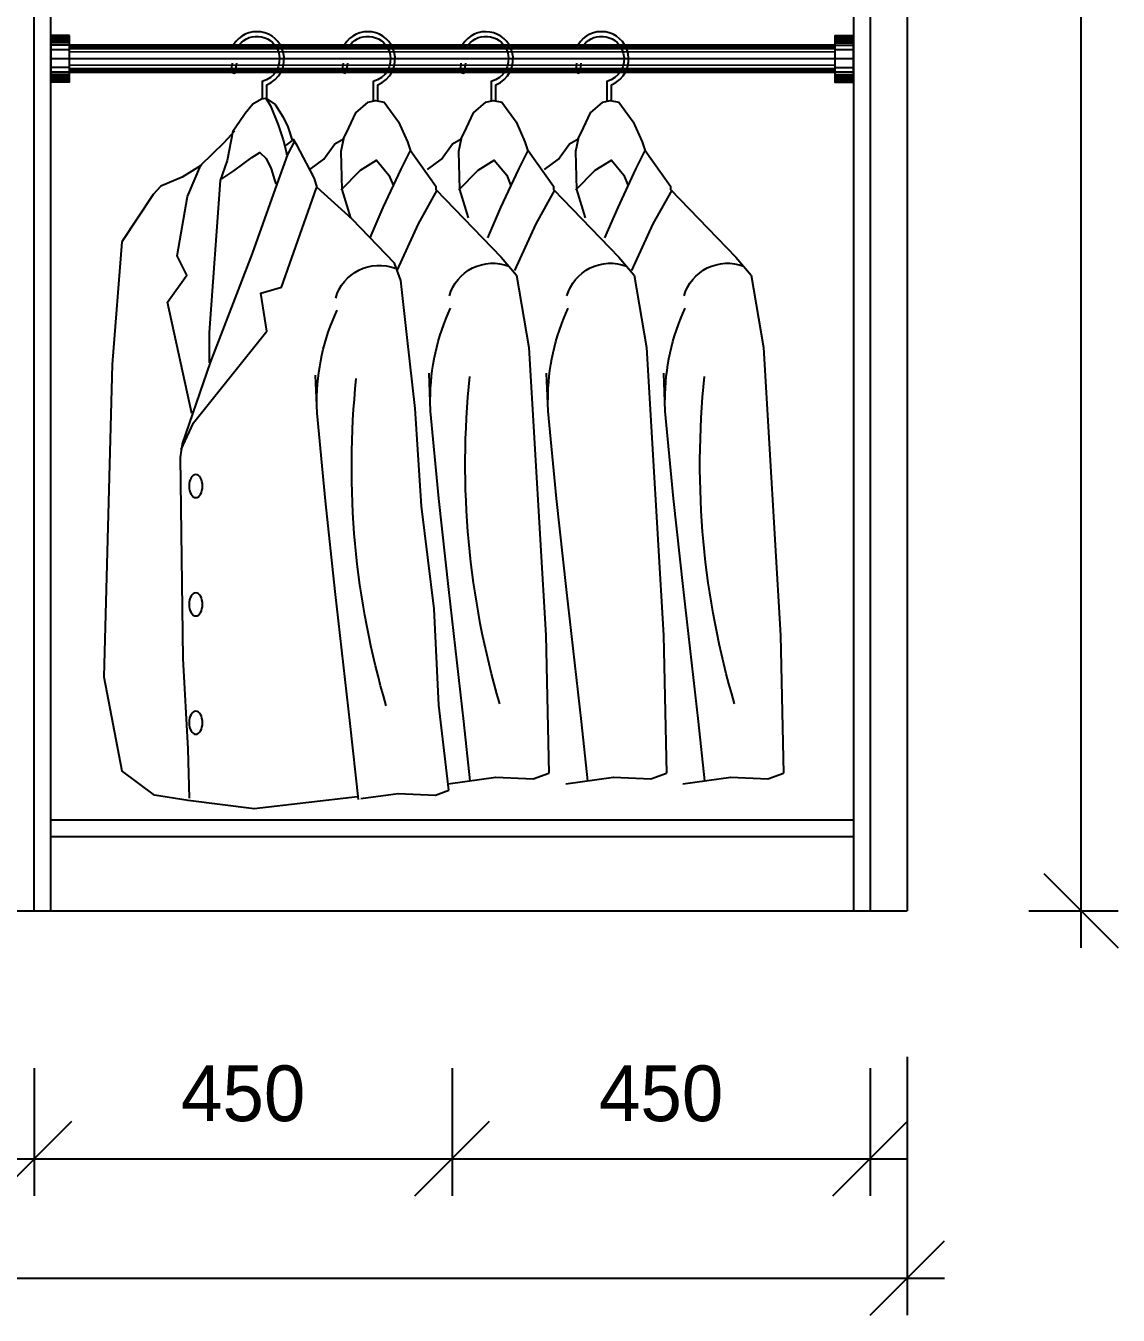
# Model space of a CAD drawing. Header units: millimetres. Extents: x 24776 to 57176, y -19492 to 15017.
# Drawn here: x 41150 to 42326, y -15404 to -14016 of the extents above; entities that cross this region are included whole.
import ezdxf

# ---------------------------------------------------------------- set-up
doc = ezdxf.new("R2010")
doc.units = ezdxf.units.MM
doc.header["$PDMODE"] = 3
doc.styles.add('RomanS', font='')
doc.styles.get('RomanS').set_extended_font_data('YouYuan')
doc.dimstyles.new('SC40', dxfattribs={"dimtxt": 60, "dimasz": 80, "dimexe": 40, "dimexo": 40, "dimgap": 40, "dimtad": 1, "dimdec": 0, "dimzin": 0, "dimdsep": 46, "dimtxsty": 'RomanS', "dimblk": 'OBLIQUE', "dimcen": 0, "dimdle": 40, "dimclrd": 9, "dimclre": 9, "dimclrt": 4, "dimadec": 0, "dimazin": 0, "dimtfac": 1, "dimtdec": 0, "dimtix": 1, "dimtmove": 2, "dimatfit": 1, "dimldrblk": 'DOT', "dimfxl": 1, "dimtolj": 1, "dimtzin": 0, "dimlwd": -1, "dimlwe": -1, "dimarcsym": 0})

# ---------------------------------------------------------------- blocks, each defined once
blk = doc.blocks.new('_Oblique')
at = {"color": 0, "linetype": 'ByBlock', "lineweight": -2}
blk.add_line((-0.5, -0.5), (0.5, 0.5), dxfattribs=at)
blk = doc.blocks.new('*D502')
at = {"color": 9, "transparency": 16777216}
for p, q in [((42286.4, -15008.5), (42286.4, -12528.5)), ((42230.2, -12568.5), (42326.4, -12568.5)), ((42230.2, -14968.5), (42326.4, -14968.5))]:
    blk.add_line(p, q, dxfattribs=at)
at = {"layer": 'Defpoints', "color": 0, "transparency": 16777216}
for p in [(42190.2, -12568.5), (42286.4, -12568.5), (42190.2, -14968.5)]:
    blk.add_point(p, dxfattribs=at)
at = {"color": 9, "transparency": 16777216, "xscale": 80, "yscale": 80, "zscale": 80}
for p, rotation in [((42286.4, -12568.5), 90), ((42286.4, -14968.5), 270)]:
    blk.add_blockref('_Oblique', p, dxfattribs=dict(at, rotation=rotation))
at = {"color": 4, "transparency": 16777216, "insert": (42216.4, -13768.5), "char_height": 60, "attachment_point": 5, "rotation": 90, "style": 'RomanS'}
blk.add_mtext('\\A1;2400', dxfattribs=at)
blk = doc.blocks.new('_Dot')
at = {"color": 0, "linetype": 'ByBlock', "lineweight": -2}
blk.add_line((-0.5, 0), (-1, 0), dxfattribs=at)
at = {"color": 0, "linetype": 'ByBlock', "const_width": 0.5}
blk.add_lwpolyline([(-0.25, 0, 1), (0.25, 0, 1)], format="xyb", close=True, dxfattribs=at)
blk = doc.blocks.new('*D503')
at = {"color": 9, "transparency": 16777216}
for p, q in [((39769.3, -15126), (39769.3, -15404.1)), ((42099.3, -15126), (42099.3, -15404.1)), ((39729.3, -15364.1), (42139.3, -15364.1))]:
    blk.add_line(p, q, dxfattribs=at)
at = {"layer": 'Defpoints', "color": 0, "transparency": 16777216}
for p in [(39769.3, -15086), (42099.3, -15086), (42099.3, -15364.1)]:
    blk.add_point(p, dxfattribs=at)
at = {"color": 9, "transparency": 16777216, "xscale": 80, "yscale": 80, "zscale": 80, "rotation": 180}
blk.add_blockref('_Oblique', (39769.3, -15364.1), dxfattribs=at)
at = {"color": 9, "transparency": 16777216, "xscale": 80, "yscale": 80, "zscale": 80}
blk.add_blockref('_Oblique', (42099.3, -15364.1), dxfattribs=at)
at = {"color": 4, "transparency": 16777216, "insert": (40934.3, -15294.1), "char_height": 60, "attachment_point": 5, "style": 'RomanS'}
blk.add_mtext('\\A1;2330', dxfattribs=at)
blk = doc.blocks.new('*D506')
at = {"color": 9, "transparency": 16777216}
for p, q in [((40709.3, -15138.1), (40709.3, -15275.6)), ((41159.3, -15138.1), (41159.3, -15275.6)), ((40669.3, -15235.6), (41199.3, -15235.6))]:
    blk.add_line(p, q, dxfattribs=at)
at = {"layer": 'Defpoints', "color": 0, "transparency": 16777216}
for p in [(40709.3, -15098.1), (41159.3, -15098.1), (41159.3, -15235.6)]:
    blk.add_point(p, dxfattribs=at)
at = {"color": 9, "transparency": 16777216, "xscale": 80, "yscale": 80, "zscale": 80, "rotation": 180}
blk.add_blockref('_Oblique', (40709.3, -15235.6), dxfattribs=at)
at = {"color": 9, "transparency": 16777216, "xscale": 80, "yscale": 80, "zscale": 80}
blk.add_blockref('_Oblique', (41159.3, -15235.6), dxfattribs=at)
at = {"color": 4, "transparency": 16777216, "insert": (40934.3, -15165.6), "char_height": 60, "attachment_point": 5, "style": 'RomanS'}
blk.add_mtext('\\A1;450', dxfattribs=at)
blk = doc.blocks.new('*D499')
at = {"color": 9, "transparency": 16777216}
for p, q in [((41159.3, -15138.1), (41159.3, -15275.6)), ((41609.3, -15138.1), (41609.3, -15275.6)), ((41119.3, -15235.6), (41649.3, -15235.6))]:
    blk.add_line(p, q, dxfattribs=at)
at = {"layer": 'Defpoints', "color": 0, "transparency": 16777216}
for p in [(41159.3, -15098.1), (41609.3, -15098.1), (41609.3, -15235.6)]:
    blk.add_point(p, dxfattribs=at)
at = {"color": 9, "transparency": 16777216, "xscale": 80, "yscale": 80, "zscale": 80, "rotation": 180}
blk.add_blockref('_Oblique', (41159.3, -15235.6), dxfattribs=at)
at = {"color": 9, "transparency": 16777216, "xscale": 80, "yscale": 80, "zscale": 80}
blk.add_blockref('_Oblique', (41609.3, -15235.6), dxfattribs=at)
at = {"color": 4, "transparency": 16777216, "insert": (41384.3, -15165.6), "char_height": 60, "attachment_point": 5, "style": 'RomanS'}
blk.add_mtext('\\A1;450', dxfattribs=at)
blk = doc.blocks.new('*D500')
at = {"color": 9, "transparency": 16777216}
for p, q in [((41609.3, -15138.1), (41609.3, -15275.6)), ((42059.3, -15138.1), (42059.3, -15275.6)), ((41569.3, -15235.6), (42099.3, -15235.6))]:
    blk.add_line(p, q, dxfattribs=at)
at = {"layer": 'Defpoints', "color": 0, "transparency": 16777216}
for p in [(41609.3, -15098.1), (42059.3, -15098.1), (42059.3, -15235.6)]:
    blk.add_point(p, dxfattribs=at)
at = {"color": 9, "transparency": 16777216, "xscale": 80, "yscale": 80, "zscale": 80, "rotation": 180}
blk.add_blockref('_Oblique', (41609.3, -15235.6), dxfattribs=at)
at = {"color": 9, "transparency": 16777216, "xscale": 80, "yscale": 80, "zscale": 80}
blk.add_blockref('_Oblique', (42059.3, -15235.6), dxfattribs=at)
at = {"color": 4, "transparency": 16777216, "insert": (41834.3, -15165.6), "char_height": 60, "attachment_point": 5, "style": 'RomanS'}
blk.add_mtext('\\A1;450', dxfattribs=at)
blk = doc.blocks.new('SDFFAASF')
at = {"color": 250}
for p, q in [((47231.7, 12349.3), (47242, 12216.9)), ((47242, 12216.9), (47251.2, 11880.6)), ((47251.2, 11880.6), (47231.7, 11779.4))]:
    blk.add_line(p, q, dxfattribs=at)
for points in [[(46704.7, 12500.4), (46704.7, 12518.1, -0.375799), (46687, 12553.4, -0.662316), (46740.6, 12561.4)], [(46734.4, 12561.4, 0.616313), (46691.8, 12552.2, 0.413702), (46709.7, 12521.7), (46709.7, 12500.4)], [(46829.1, 12500.4), (46829.1, 12518.1, -0.375799), (46811.4, 12553.4, -0.662316), (46864.9, 12561.4)], [(46858.8, 12561.4, 0.616313), (46816.2, 12552.2, 0.413702), (46834.1, 12521.7), (46834.1, 12500.4)], [(46956.2, 12500.8), (46956.2, 12518.1, -0.375799), (46938.4, 12553.4, -0.662316), (46992, 12561.4)], [(46985.9, 12561.4, 0.616313), (46943.3, 12552.2, 0.413702), (46961.2, 12521.7), (46961.2, 12501.1)], [(47075.7, 12503.1), (47075.7, 12518.1, -0.375799), (47057.9, 12553.4, -0.662316), (47111.5, 12561.4)], [(47105.4, 12561.4, 0.616313), (47062.7, 12552.2, 0.413702), (47080.7, 12521.7), (47080.7, 12503.5)], [(46742.2, 12541.4, -0.068798), (46742.6, 12533.3, -1.055238), (46737.6, 12533.8, 0.07858), (46737.1, 12541.4)], [(46866.6, 12541.4, -0.068798), (46867, 12533.3, -1.055238), (46862, 12533.8, 0.07858), (46861.5, 12541.4)], [(46993.6, 12541.4, -0.068798), (46994, 12533.3, -1.055238), (46989.1, 12533.8, 0.07858), (46988.5, 12541.4)], [(47113.1, 12541.4, -0.068798), (47113.5, 12533.3, -1.055238), (47108.5, 12533.8, 0.07858), (47108, 12541.4)]]:
    blk.add_lwpolyline(points, format="xyb", dxfattribs=at)
for points in [[(46740.4, 12460.2), (46734.7, 12472.1), (46727.1, 12488), (46713.7, 12499.5), (46706, 12501.4), (46696.5, 12499.5), (46681.2, 12478.4), (46671.6, 12456.8), (46668.4, 12447.2)], [(46866.5, 12460.2), (46860.8, 12472.1), (46853.1, 12488), (46839.7, 12499.5), (46832.1, 12501.4), (46822.5, 12499.5), (46807.2, 12478.4), (46797.7, 12456.8), (46794.5, 12447.2)], [(46993.1, 12460.2), (46987.4, 12472.1), (46979.8, 12488), (46966.4, 12499.5), (46958.7, 12501.4), (46949.2, 12499.5), (46933.9, 12478.4), (46924.3, 12456.8), (46921.1, 12447.2)], [(47076.8, 12503.8), (47066.7, 12497.2), (47057.9, 12483.5), (47052.9, 12473), (47048, 12457.7)], [(47112.2, 12468.5), (47105, 12478.6), (47099.1, 12487.8), (47090.6, 12497.9), (47081.4, 12503.1), (47076.8, 12503.8), (47071.6, 12495.6), (47063.4, 12475.3), (47057.9, 12459), (47054.6, 12444.9), (47054.3, 12443)], [(46776.6, 12427), (46761.5, 12438.3), (46749.6, 12454.7), (46740.4, 12460.2), (46743.2, 12446.5), (46742.3, 12405.5), (46732.8, 12375.1)], [(46902.7, 12427), (46887.5, 12438.3), (46875.6, 12454.7), (46866.5, 12460.2), (46869.2, 12446.5), (46868.3, 12405.5), (46858.8, 12375.1)], [(46879.5, 11758.7), (46890.4, 11850.3), (46895.5, 11954), (46909.1, 12064.4), (46915.9, 12169.8), (46924.4, 12246.3), (46931.2, 12307.4), (46938, 12326.1), (46983.9, 12373.7), (47021.4, 12407.7), (47024.3, 12417.2), (47033, 12434), (47042.8, 12453), (47046.9, 12459.4), (47055.5, 12453), (47056.7, 12452.5)], [(47029.3, 12427), (47014.2, 12438.3), (47002.3, 12454.7), (46993.1, 12460.2), (46995.9, 12446.5), (46995, 12405.5), (46985.5, 12375.1)], [(47045.7, 12457.7), (47053.2, 12443.2), (47066.5, 12406.2), (47091.4, 12336.7), (47136.6, 12219.3), (47166.7, 12131.7), (47168.8, 12116.9), (47166, 11900.3), (47160.8, 11802.8), (47159.1, 11750.1)], [(47156.4, 12164.4), (47182.5, 12284.2), (47161.6, 12313.2), (47172.1, 12334.1), (47160.9, 12398.1), (47146.7, 12431.6), (47121.4, 12456.1), (47110.2, 12468.8)], [(47112.2, 12468.5), (47118.4, 12436.8), (47125.9, 12415.2), (47137.8, 12251.5), (47137.8, 12218.7)], [(46711.6, 12353.4), (46697.5, 12386.3), (46678.3, 12427.4), (46668.3, 12447.4), (46640.9, 12409.1), (46640.9, 12405.5), (46570.6, 12332.5), (46554.1, 12313.3), (46540.9, 12235.3), (46522.6, 11925.3), (46519.3, 11777.1)], [(46837.7, 12353.4), (46823.6, 12386.3), (46804.4, 12427.4), (46794.4, 12447.4), (46767, 12409.1), (46767, 12405.5), (46696.6, 12332.5), (46680.2, 12313.3), (46666.9, 12235.3), (46648.7, 11925.3), (46645.4, 11777.1)], [(46964.3, 12353.4), (46950.2, 12386.3), (46931, 12427.4), (46921, 12447.4), (46893.6, 12409.1), (46893.6, 12405.5), (46823.3, 12332.5), (46806.8, 12313.3), (46793.6, 12235.3), (46775.3, 11925.3), (46772, 11777.1)], [(47124, 12417.1), (47111.2, 12425.6), (47091.6, 12440), (47083.1, 12445.2), (47076.5, 12439), (47070.9, 12427.9), (47067.3, 12415.8), (47066, 12411.6)], [(46743, 12405.2), (46722, 12426.2), (46704.7, 12437), (46691.4, 12421.1), (46686.7, 12409.5)], [(46869, 12405.2), (46848, 12426.2), (46830.8, 12437), (46817.4, 12421.1), (46812.8, 12409.5)], [(46995.7, 12405.2), (46974.7, 12426.2), (46957.4, 12437), (46944.1, 12421.1), (46939.4, 12409.5)], [(47146, 12431.6), (47166.9, 12418.9), (47189.9, 12409.2), (47198.1, 12400.3)], [(46682.5, 12318.4), (46659.5, 12368.5), (46639.4, 12404.9)], [(46808.6, 12318.4), (46785.6, 12368.5), (46765.5, 12404.9)], [(46935.2, 12318.4), (46912.2, 12368.5), (46892.1, 12404.9)], [(47167.7, 12125.5), (47154.6, 12154.2), (47075.6, 12252.9), (47082.2, 12294), (47060, 12300.5), (47022.1, 12407.4)], [(47198.1, 12400.3), (47231.7, 12349.3)], [(46604, 11768.8), (46611, 11832.6), (46627, 11974.8), (46637.7, 12072.6), (46646.6, 12166.8), (46648.3, 12207.7)], [(46730.1, 11768.8), (46737, 11832.6), (46753, 11974.8), (46763.7, 12072.6), (46772.6, 12166.8), (46774.4, 12207.7)], [(46856.7, 11768.8), (46863.7, 11832.6), (46879.7, 11974.8), (46890.4, 12072.6), (46899.3, 12166.8), (46901, 12207.7)], [(46977.1, 11748.6), (46985.9, 11830.4), (47002, 11972.6), (47012.6, 12070.3), (47021.5, 12164.5), (47023.3, 12205.4)], [(46627.7, 11765.6), (46576.2, 11772.6), (46536.1, 11770.8), (46519.3, 11777.1)], [(46753.7, 11765.6), (46702.3, 11772.6), (46662.2, 11770.8), (46645.4, 11777.1)], [(46880.3, 11765.6), (46828.9, 11772.6), (46788.8, 11770.8), (46772, 11777.1)], [(46978, 11751.4), (47089.2, 11738.6), (47160.3, 11747.7), (47196.7, 11753.2), (47231.7, 11779.4)], [(46974.4, 11749.6), (46934.3, 11755), (46894.2, 11753.2), (46879.5, 11758.7)]]:
    blk.add_lwpolyline(points, dxfattribs=at)
for centre, radius, start, end in [((46579.8, 12277.7), 48.4, 15.7523, 111.1565), ((46705.9, 12277.7), 48.4, 15.7523, 111.1565), ((46832.5, 12277.7), 48.4, 15.7523, 111.1565), ((46954.8, 12275.5), 48.4, 15.7523, 111.1565), ((46413.5, 12179.2), 233.4, 359.9116, 24.988), ((46539.5, 12179.2), 233.4, 359.9116, 24.988), ((46666.2, 12179.2), 233.4, 359.9116, 24.988), ((46788.4, 12176.9), 233.4, 359.9116, 24.988), ((45699.6, 12109.3), 909.7, 343.5409, 5.9886), ((45952.3, 12109.3), 909.7, 343.5409, 5.9886), ((46074.6, 12107.1), 909.7, 343.5409, 5.9886)]:
    blk.add_arc(centre, radius, start, end, dxfattribs=at)
for centre in [(47152.1, 12086.1), (47152.1, 11958.7), (47152.1, 11831.3)]:
    blk.add_ellipse(centre, major_axis=(0, 12.4), ratio=0.580645, dxfattribs=at)

msp = doc.modelspace()

# ---------------------------------------------------------------- linework, layer by layer
at = {"color": 255}
for p, q in [((42059.3, -12568.5), (42059.3, -14968.5)), ((42099.3, -12568.5), (42099.3, -14968.5)), ((41159.3, -14968.5), (41159.3, -12608.5)), ((41177.3, -14968.5), (41177.3, -12608.5)), ((42041.3, -12608.5), (42041.3, -14968.5)), ((42021.3, -14036.3), (41197.3, -14036)), ((42021.3, -14066.3), (41197.3, -14066)), ((41177.3, -14870.5), (42041.3, -14870.5)), ((41177.3, -14888.5), (42041.3, -14888.5)), ((39769.3, -14968.5), (42099.3, -14968.5))]:
    msp.add_line(p, q, dxfattribs=at)
at = {"color": 250}
for p, q in [((41197.3, -14026.5), (41177.3, -14026.5)), ((41197.3, -14027.1), (41177.3, -14027.1)), ((41197.3, -14027.8), (41177.3, -14027.8)), ((41197.3, -14028.9), (41177.3, -14028.9)), ((41197.3, -14030.1), (41177.3, -14030.1)), ((41197.3, -14031.8), (41177.3, -14031.8)), ((41197.3, -14033.9), (41177.3, -14033.9)), ((41197.3, -14036.6), (41177.3, -14036.6)), ((42021.3, -14036.7), (41197.3, -14036.4)), ((42021.3, -14037.6), (41197.3, -14037.3)), ((42041.3, -14026.8), (42021.3, -14026.8)), ((42041.3, -14027.4), (42021.3, -14027.4)), ((42041.3, -14028.1), (42021.3, -14028.1)), ((42041.3, -14029.2), (42021.3, -14029.2)), ((42041.3, -14030.4), (42021.3, -14030.4)), ((42041.3, -14032.1), (42021.3, -14032.1)), ((42041.3, -14034.2), (42021.3, -14034.2)), ((42041.3, -14036.9), (42021.3, -14036.9)), ((41197.3, -14041.4), (41177.3, -14041.4)), ((41197.3, -14051), (41177.3, -14051)), ((42021.3, -14038.8), (41197.3, -14038.5)), ((42021.3, -14040.6), (41197.3, -14040.3)), ((42021.3, -14044.1), (41197.3, -14043.8)), ((42021.3, -14051.3), (41197.3, -14051)), ((42041.3, -14041.6), (42021.3, -14041.6)), ((42041.3, -14051.3), (42021.3, -14051.3)), ((41197.3, -14060.6), (41177.3, -14060.6)), ((41197.3, -14065.4), (41177.3, -14065.4)), ((42021.3, -14058.4), (41197.3, -14058.1)), ((42021.3, -14061.9), (41197.3, -14061.6)), ((42021.3, -14063.7), (41197.3, -14063.5)), ((42021.3, -14065), (41197.3, -14064.7)), ((42021.3, -14065.9), (41197.3, -14065.6)), ((42041.3, -14060.9), (42021.3, -14060.9)), ((42041.3, -14065.6), (42021.3, -14065.6)), ((41197.3, -14068.1), (41177.3, -14068.1)), ((41197.3, -14070.2), (41177.3, -14070.2)), ((41197.3, -14071.9), (41177.3, -14071.9)), ((41197.3, -14073.1), (41177.3, -14073.1)), ((41197.3, -14074.1), (41177.3, -14074.1)), ((41197.3, -14074.9), (41177.3, -14074.9)), ((41197.3, -14075.5), (41177.3, -14075.5)), ((42041.3, -14068.4), (42021.3, -14068.4)), ((42041.3, -14070.5), (42021.3, -14070.5)), ((42041.3, -14072.2), (42021.3, -14072.2)), ((42041.3, -14073.4), (42021.3, -14073.4)), ((42041.3, -14074.4), (42021.3, -14074.4)), ((42041.3, -14075.2), (42021.3, -14075.2)), ((42041.3, -14075.8), (42021.3, -14075.8))]:
    msp.add_line(p, q, dxfattribs=at)
at = {"color": 255}
for points in [[(41197.3, -14026), (41177.3, -14026), (41177.3, -14076), (41197.3, -14076)], [(42041.3, -14026.3), (42021.3, -14026.3), (42021.3, -14076.3), (42041.3, -14076.3)]]:
    msp.add_lwpolyline(points, close=True, dxfattribs=at)

# ---------------------------------------------------------------- block references
at = {"color": 255, "xscale": -1}
msp.add_blockref('SDFFAASF', (88485.4, -26597.4), dxfattribs=at)

# ---------------------------------------------------------------- dimensions: what is measured, and where the dimension line sits
at = {"color": 255}
dim = msp.add_linear_dim(base=(42286.4, -12568.5), p1=(42190.2, -14968.5), p2=(42190.2, -12568.5), angle=90, dimstyle='SC40', dxfattribs=at)
dim.commit()
dim.dimension.update_dxf_attribs({"geometry": '*D502', "text_midpoint": (42216.4, -13768.5)})
for base, p1, p2, picture, middle in [((42099.3, -15364.1), (39769.3, -15086), (42099.3, -15086), '*D503', (40934.3, -15294.1)), ((41159.3, -15235.6), (40709.3, -15098.1), (41159.3, -15098.1), '*D506', (40934.3, -15165.6)), ((41609.3, -15235.6), (41159.3, -15098.1), (41609.3, -15098.1), '*D499', (41384.3, -15165.6)), ((42059.3, -15235.6), (41609.3, -15098.1), (42059.3, -15098.1), '*D500', (41834.3, -15165.6))]:
    dim = msp.add_linear_dim(base=base, p1=p1, p2=p2, dimstyle='SC40', dxfattribs=at)
    dim.commit()
    dim.dimension.update_dxf_attribs({"geometry": picture, "text_midpoint": middle})

doc.saveas('drawing.dxf')
